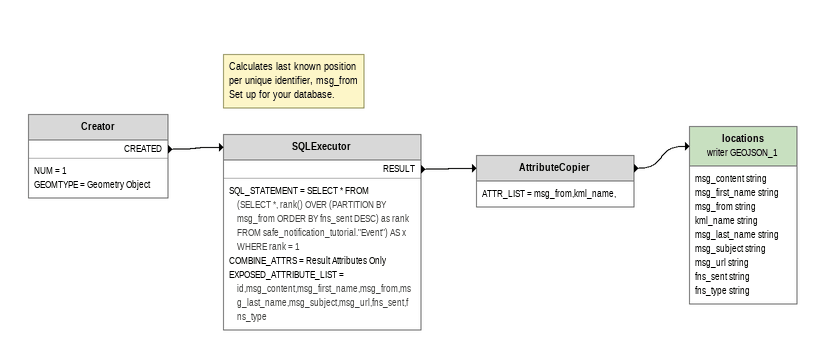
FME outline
Creator
    NUM = 1
    GEOMTYPE = Geometry Object
    CREATED -> SQLExecutor
Note: Calculates last known position / per unique identifier, msg_from / Set up for your database.
SQLExecutor
    SQL_STATEMENT = SELECT * FROM (SELECT *, rank() OVER (PARTITION BY msg_from ORDER BY fns_sent DESC) as rank FROM safe_notification_tutorial."Event") AS x WHERE rank = 1
    COMBINE_ATTRS = Result Attributes Only
    EXPOSED_ATTRIBUTE_LIST = id,msg_content,msg_first_name,msg_from,msg_last_name,msg_subject,msg_url,fns_sent,fns_type
    RESULT -> AttributeCopier
AttributeCopier
    ATTR_LIST = msg_from,kml_name,
    -> locations (writer GEOJSON_1)
locations (writer GEOJSON_1)
    attributes: msg_content string, msg_first_name string, msg_from string, kml_name string, msg_last_name string, msg_subject string, msg_url string, fns_sent string, fns_type string
